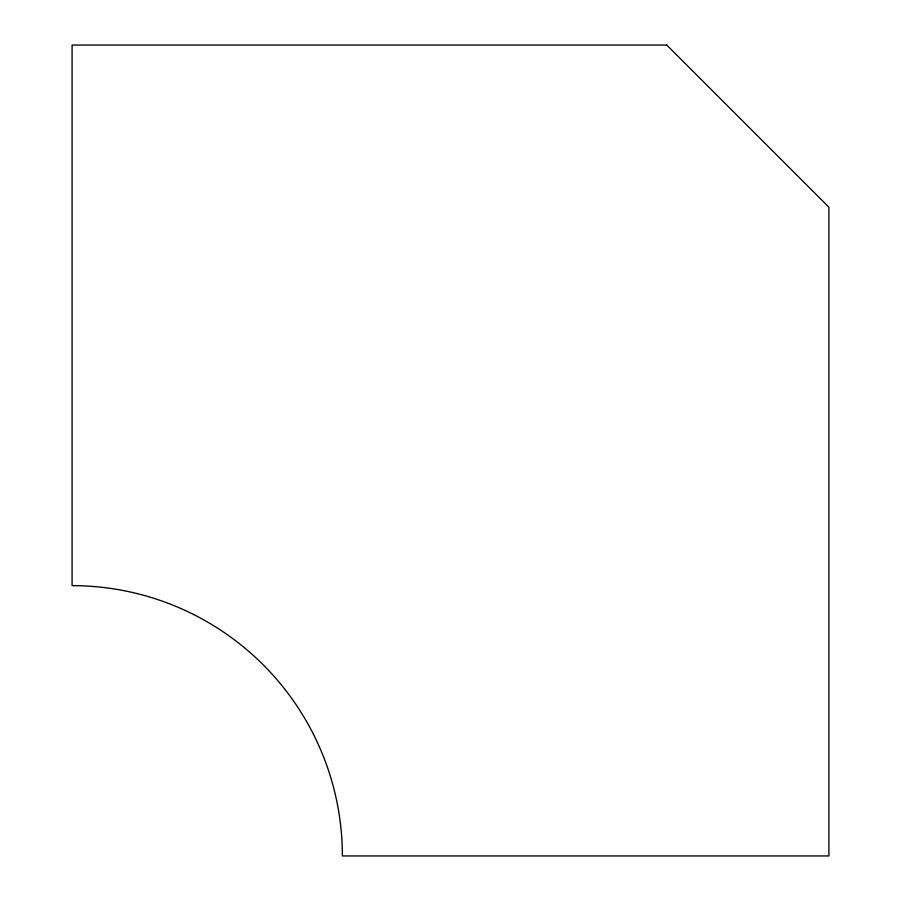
<?xml version="1.0" encoding="UTF-8"?>
<svg xmlns="http://www.w3.org/2000/svg" width="901" height="901" viewBox="0 0 901 901"><rect width="100%" height="100%" fill="white"/><g stroke="black" fill="none" stroke-linecap="round" stroke-linejoin="round"><path stroke-width="1.35" d="M666.74 45.05L72.08 45.05L72.08 585.65A270.3 270.3 0 0 1 342.38 855.95L828.92 855.95L828.92 207.23L666.74 45.05"/></g></svg>
